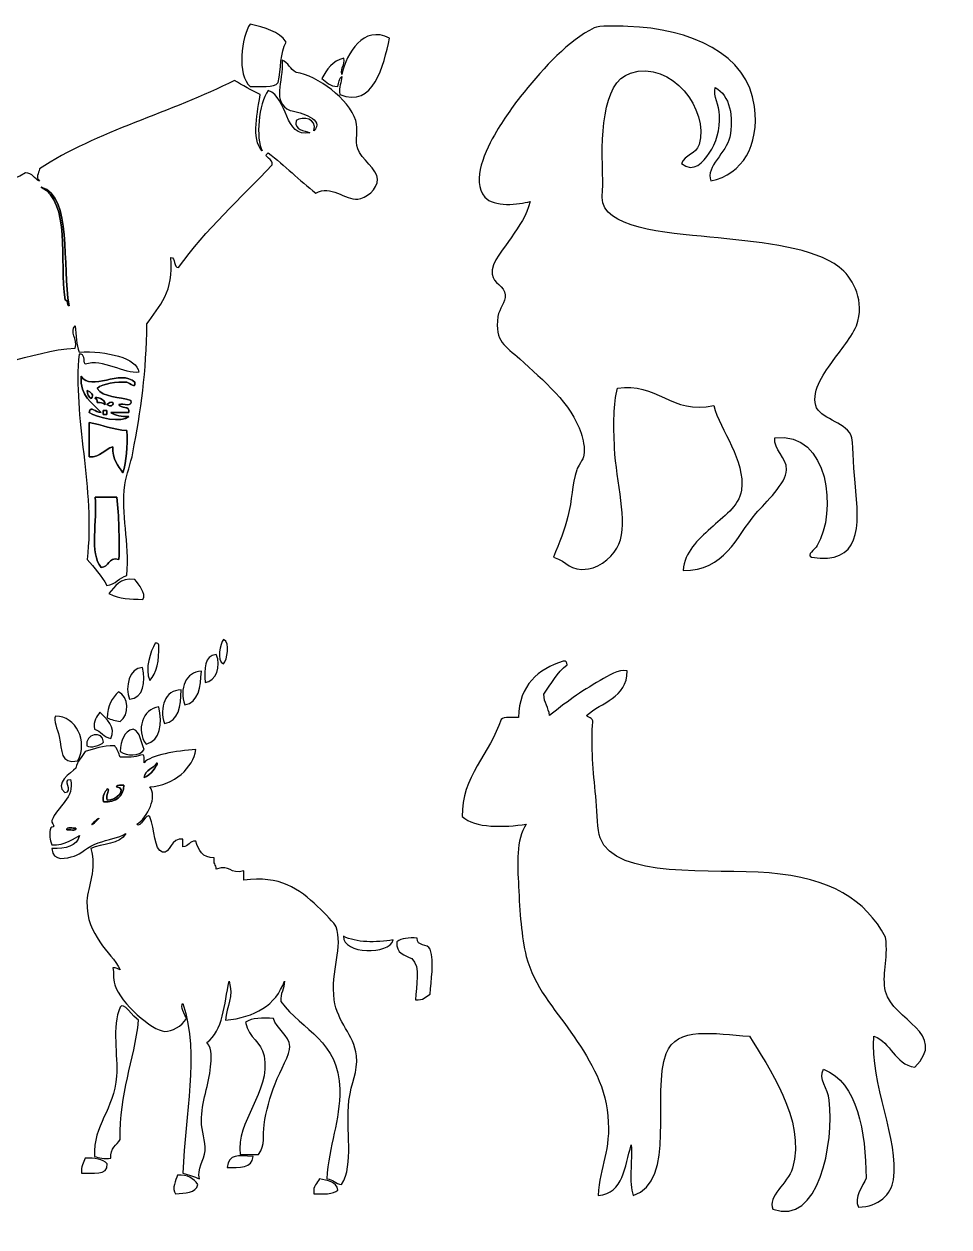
# Model space of a CAD drawing. Header units: centimetres. Extents: x -66 to 65, y -66 to 66.
# Drawn here: x 57.06 to 65.42, y -30.73 to -19.86 of the extents above; entities that cross this region are included whole.
import ezdxf

# ---------------------------------------------------------------- set-up
doc = ezdxf.new("R2010")
doc.units = ezdxf.units.CM
doc.header["$MEASUREMENT"] = 0
doc.layers.add('Layer 1', color=7, linetype='Continuous')

msp = doc.modelspace()

# ---------------------------------------------------------------- linework, layer by layer
at = {"layer": 'Layer 1'}
for points, knots in [([(59.43175, -20.02471), (59.37836, -20.11615), (59.386, -20.26937), (59.35986, -20.3883), (59.35986, -20.3883), (59.3207, -20.44566), (59.19849, -20.41912), (59.10798, -20.42471), (59.10798, -20.42471), (58.98609, -20.32663), (59.02596, -19.97119), (59.10798, -19.86107), (59.10798, -19.86107), (59.23591, -19.89546), (59.37021, -19.92332), (59.43175, -20.02471)], [0, 0, 0, 0, 0.2, 0.2, 0.2, 0.2, 0.4, 0.4, 0.4, 0.4, 0.6, 0.6, 0.6, 0.6, 1, 1, 1, 1]), ([(59.93544, -20.3338), (59.90866, -20.34915), (59.90946, -20.3923), (59.89954, -20.42474), (59.89954, -20.42474), (59.82509, -20.42725), (59.79648, -20.38341), (59.75547, -20.35201), (59.75547, -20.35201), (59.80026, -20.26994), (59.84969, -20.1926), (59.95338, -20.17021), (59.95338, -20.17021), (59.96613, -20.23765), (59.92279, -20.24824), (59.93544, -20.31557), (59.93544, -20.31557), (59.97857, -20.12264), (60.13113, -19.86763), (60.36716, -19.98844), (60.36716, -19.98844), (60.31229, -20.2363), (60.22526, -20.6241), (59.91745, -20.49752), (59.91745, -20.49752), (59.90517, -20.42431), (59.93473, -20.39367), (59.93544, -20.3338)], [0, 0, 0, 0, 0.125, 0.125, 0.125, 0.125, 0.25, 0.25, 0.25, 0.25, 0.375, 0.375, 0.375, 0.375, 0.5, 0.5, 0.5, 0.5, 0.625, 0.625, 0.625, 0.625, 0.75, 0.75, 0.75, 0.75, 1, 1, 1, 1]), ([(63.27081, -21.2787), (63.22451, -21.14908), (63.41286, -21.02097), (63.44215, -20.88341), (63.44215, -20.88341), (63.48012, -20.70511), (63.44522, -20.50011), (63.31041, -20.43542), (63.31041, -20.43542), (63.29229, -20.51591), (63.34528, -20.58898), (63.34994, -20.68577), (63.34994, -20.68577), (63.35587, -20.8101), (63.31851, -20.93707), (63.25771, -21.02833), (63.25771, -21.02833), (63.2059, -21.10601), (63.11409, -21.21187), (63.00733, -21.12056), (63.00733, -21.12056), (63.03456, -21.03706), (63.13952, -21.03965), (63.16547, -20.9493), (63.16547, -20.9493), (63.25548, -20.63561), (62.92115, -20.18394), (62.54619, -20.30366), (62.54619, -20.30366), (62.28118, -20.38819), (62.27841, -20.89982), (62.29587, -21.2787), (62.29587, -21.2787), (62.29899, -21.34747), (62.27984, -21.41218), (62.29587, -21.47632), (62.29587, -21.47632), (62.35805, -21.72519), (62.95646, -21.75268), (63.33677, -21.79258), (63.33677, -21.79258), (63.76603, -21.83756), (64.20434, -21.88122), (64.43043, -22.05611), (64.43043, -22.05611), (64.54507, -22.14477), (64.6557, -22.32776), (64.60169, -22.5436), (64.60169, -22.5436), (64.57248, -22.66055), (64.45493, -22.7922), (64.37769, -22.89939), (64.37769, -22.89939), (64.3089, -22.99485), (64.17933, -23.16527), (64.21957, -23.30785), (64.21957, -23.30785), (64.25259, -23.42488), (64.48151, -23.45334), (64.53583, -23.57138), (64.53583, -23.57138), (64.56332, -23.63118), (64.55657, -23.83207), (64.57531, -24.00617), (64.57531, -24.00617), (64.61955, -24.4168), (64.62529, -24.74547), (64.18002, -24.67816), (64.18002, -24.67816), (64.13353, -24.65715), (64.21116, -24.60863), (64.23275, -24.57278), (64.23275, -24.57278), (64.41251, -24.27462), (64.34501, -23.54059), (63.85067, -23.59771), (63.85067, -23.59771), (63.83485, -23.70857), (63.95857, -23.77509), (63.95608, -23.88756), (63.95608, -23.88756), (63.95333, -24.01088), (63.76741, -24.18022), (63.67935, -24.28285), (63.67935, -24.28285), (63.49578, -24.49706), (63.3986, -24.80265), (63.02054, -24.79675), (63.02054, -24.79675), (63.03443, -24.62697), (63.15175, -24.52576), (63.27086, -24.41464), (63.27086, -24.41464), (63.37849, -24.31423), (63.52727, -24.21848), (63.54759, -24.07208), (63.54759, -24.07208), (63.5854, -23.79988), (63.35804, -23.53355), (63.29727, -23.30786), (63.29727, -23.30786), (62.92106, -23.39099), (62.77424, -23.09315), (62.42764, -23.14972), (62.42764, -23.14972), (62.38853, -23.28939), (62.39216, -23.48209), (62.40121, -23.68995), (62.40121, -23.68995), (62.41499, -24.00097), (62.52736, -24.35416), (62.44079, -24.55956), (62.44079, -24.55956), (62.40049, -24.65518), (62.28127, -24.76567), (62.16412, -24.78358), (62.16412, -24.78358), (61.98619, -24.81078), (61.98381, -24.71323), (61.84784, -24.67817), (61.84784, -24.67817), (61.9042, -24.54231), (61.94828, -24.42711), (61.97963, -24.30923), (61.97963, -24.30923), (62.01813, -24.16456), (62.01411, -24.0211), (62.05869, -23.88756), (62.05869, -23.88756), (62.06639, -23.86459), (62.11894, -23.79096), (62.12457, -23.75582), (62.12457, -23.75582), (62.13576, -23.68512), (62.11483, -23.61109), (62.09822, -23.5582), (62.09822, -23.5582), (62.0131, -23.28756), (61.75447, -23.07893), (61.54484, -22.88621), (61.54484, -22.88621), (61.4181, -22.76974), (61.31423, -22.73262), (61.34714, -22.50413), (61.34714, -22.50413), (61.35794, -22.42946), (61.41757, -22.37311), (61.41302, -22.30646), (61.41302, -22.30646), (61.40768, -22.22793), (61.30549, -22.20145), (61.29446, -22.12194), (61.29446, -22.12194), (61.27956, -22.01555), (61.41194, -21.87339), (61.46575, -21.79259), (61.46575, -21.79259), (61.54216, -21.67776), (61.60812, -21.5968), (61.63707, -21.46318), (61.63707, -21.46318), (61.53775, -21.493), (61.30756, -21.51763), (61.22858, -21.42362), (61.22858, -21.42362), (61.10401, -21.27532), (61.23318, -20.99986), (61.33399, -20.83072), (61.33399, -20.83072), (61.41392, -20.69655), (61.48837, -20.59299), (61.58434, -20.47496), (61.58434, -20.47496), (61.76471, -20.25321), (61.98315, -20.01115), (62.21683, -19.89523), (62.21683, -19.89523), (62.26287, -19.8724), (62.41641, -19.87846), (62.51988, -19.88205), (62.51988, -19.88205), (63.08794, -19.90168), (63.60565, -20.12835), (63.66619, -20.60674), (63.66619, -20.60674), (63.71068, -20.95877), (63.55994, -21.2147), (63.27081, -21.2787)], [0, 0, 0, 0, 0.02083333, 0.02083333, 0.02083333, 0.02083333, 0.04166667, 0.04166667, 0.04166667, 0.04166667, 0.0625, 0.0625, 0.0625, 0.0625, 0.08333333, 0.08333333, 0.08333333, 0.08333333, 0.10416667, 0.10416667, 0.10416667, 0.10416667, 0.125, 0.125, 0.125, 0.125, 0.14583333, 0.14583333, 0.14583333, 0.14583333, 0.16666667, 0.16666667, 0.16666667, 0.16666667, 0.1875, 0.1875, 0.1875, 0.1875, 0.20833333, 0.20833333, 0.20833333, 0.20833333, 0.22916667, 0.22916667, 0.22916667, 0.22916667, 0.25, 0.25, 0.25, 0.25, 0.27083333, 0.27083333, 0.27083333, 0.27083333, 0.29166667, 0.29166667, 0.29166667, 0.29166667, 0.3125, 0.3125, 0.3125, 0.3125, 0.33333333, 0.33333333, 0.33333333, 0.33333333, 0.35416667, 0.35416667, 0.35416667, 0.35416667, 0.375, 0.375, 0.375, 0.375, 0.39583333, 0.39583333, 0.39583333, 0.39583333, 0.41666667, 0.41666667, 0.41666667, 0.41666667, 0.4375, 0.4375, 0.4375, 0.4375, 0.45833333, 0.45833333, 0.45833333, 0.45833333, 0.47916667, 0.47916667, 0.47916667, 0.47916667, 0.5, 0.5, 0.5, 0.5, 0.52083333, 0.52083333, 0.52083333, 0.52083333, 0.54166667, 0.54166667, 0.54166667, 0.54166667, 0.5625, 0.5625, 0.5625, 0.5625, 0.58333333, 0.58333333, 0.58333333, 0.58333333, 0.60416667, 0.60416667, 0.60416667, 0.60416667, 0.625, 0.625, 0.625, 0.625, 0.64583333, 0.64583333, 0.64583333, 0.64583333, 0.66666667, 0.66666667, 0.66666667, 0.66666667, 0.6875, 0.6875, 0.6875, 0.6875, 0.70833333, 0.70833333, 0.70833333, 0.70833333, 0.72916667, 0.72916667, 0.72916667, 0.72916667, 0.75, 0.75, 0.75, 0.75, 0.77083333, 0.77083333, 0.77083333, 0.77083333, 0.79166667, 0.79166667, 0.79166667, 0.79166667, 0.8125, 0.8125, 0.8125, 0.8125, 0.83333333, 0.83333333, 0.83333333, 0.83333333, 0.85416667, 0.85416667, 0.85416667, 0.85416667, 0.875, 0.875, 0.875, 0.875, 0.89583333, 0.89583333, 0.89583333, 0.89583333, 0.91666667, 0.91666667, 0.91666667, 0.91666667, 0.9375, 0.9375, 0.9375, 0.9375, 0.95833333, 0.95833333, 0.95833333, 0.95833333, 1, 1, 1, 1]), ([(59.7016, -21.38827), (59.54986, -21.27511), (59.42194, -21.13771), (59.26985, -21.02471), (59.26985, -21.02471), (59.21016, -21.06315), (59.32385, -21.07747), (59.30586, -21.13377), (59.30586, -21.13377), (59.01977, -21.43857), (58.7052, -21.7144), (58.46036, -22.06098), (58.46036, -22.06098), (58.40586, -22.06156), (58.44298, -21.96959), (58.3885, -21.97007), (58.3885, -21.97007), (58.42115, -22.27603), (58.28592, -22.4119), (58.17265, -22.57009), (58.17265, -22.57009), (58.16995, -23.00136), (58.11865, -23.35048), (58.04671, -23.7337), (58.04671, -23.7337), (58.02843, -23.83183), (57.98877, -23.92671), (57.97472, -24.0245), (57.97472, -24.0245), (57.93728, -24.2862), (58.01724, -24.54176), (57.99282, -24.8427), (57.99282, -24.8427), (57.92339, -24.86347), (57.89043, -24.92102), (57.81288, -24.93364), (57.81288, -24.93364), (57.76354, -24.84405), (57.69662, -24.7723), (57.63307, -24.69723), (57.63307, -24.69723), (57.70856, -24.06702), (57.49977, -23.39974), (57.56105, -22.84271), (57.56105, -22.84271), (57.61563, -22.8361), (57.59841, -22.902), (57.61503, -22.93367), (57.61503, -22.93367), (57.77272, -22.88141), (57.97582, -23.02543), (58.10065, -23.00643), (58.10065, -23.00643), (58.08546, -22.87713), (57.80908, -22.81212), (57.56103, -22.82453), (57.56103, -22.82453), (57.53777, -22.75719), (57.53169, -22.67239), (57.5251, -22.5882), (57.5251, -22.5882), (57.47128, -22.63794), (57.5491, -22.70832), (57.5251, -22.78823), (57.5251, -22.78823), (57.11984, -22.81024), (56.70291, -23.0422), (56.30183, -22.97003), (56.30183, -22.97003), (56.07937, -22.92995), (56.00817, -22.77675), (55.7982, -22.71545), (55.7982, -22.71545), (55.76171, -22.73299), (55.75936, -22.78533), (55.76227, -22.84274), (55.76227, -22.84274), (55.29819, -23.27123), (55.40937, -24.38844), (55.74428, -24.87905), (55.74428, -24.87905), (55.71721, -24.90027), (55.70025, -24.93154), (55.65437, -24.93363), (55.65437, -24.93363), (55.69572, -24.96721), (55.79111, -24.90696), (55.83426, -24.96996), (55.83426, -24.96996), (55.84, -25.01266), (55.86262, -25.03814), (55.8522, -25.09725), (55.8522, -25.09725), (55.74758, -25.08788), (55.60413, -25.11765), (55.52846, -25.07907), (55.52846, -25.07907), (55.48946, -25.04123), (55.53063, -25.02025), (55.54645, -24.98805), (55.54645, -24.98805), (55.2367, -24.86483), (55.29597, -24.36858), (55.13275, -24.09722), (55.13275, -24.09722), (55.0951, -24.29904), (55.10878, -24.60612), (55.15077, -24.78813), (55.15077, -24.78813), (55.08568, -24.81334), (55.04994, -24.86803), (54.97088, -24.87904), (54.97088, -24.87904), (54.92905, -24.82435), (54.89084, -24.76596), (54.84494, -24.7154), (54.84494, -24.7154), (54.82295, -24.46973), (54.87449, -24.2351), (54.84494, -24.00634), (54.84494, -24.00634), (54.82621, -23.86143), (54.76059, -23.75387), (54.773, -23.62455), (54.773, -23.62455), (54.78313, -23.5188), (54.84978, -23.43283), (54.88082, -23.33367), (54.88082, -23.33367), (54.85288, -23.28903), (54.84875, -23.4209), (54.79097, -23.40643), (54.79097, -23.40643), (54.7979, -23.34079), (54.81486, -23.28501), (54.84492, -23.24271), (54.84492, -23.24271), (54.82865, -23.19313), (54.80468, -23.29806), (54.77298, -23.24271), (54.77298, -23.24271), (55.04121, -22.82596), (54.47175, -22.00859), (54.98883, -21.75181), (54.98883, -21.75181), (54.97864, -21.93689), (54.81915, -22.04492), (54.80894, -22.26095), (54.80894, -22.26095), (54.79711, -22.50968), (54.88937, -22.76363), (54.97084, -22.97001), (54.97084, -22.97001), (55.07993, -22.99417), (55.23201, -23.10026), (55.36652, -23.11543), (55.36652, -23.11543), (55.41176, -23.12056), (55.51186, -23.14438), (55.54641, -23.0791), (55.54641, -23.0791), (55.52781, -23.0075), (55.43407, -23.04902), (55.38448, -23.04275), (55.38448, -23.04275), (55.22433, -23.02251), (55.02928, -23.00772), (54.98882, -22.87905), (54.98882, -22.87905), (55.20874, -22.86344), (55.4058, -23.04243), (55.60048, -22.93363), (55.60048, -22.93363), (55.38474, -22.90318), (55.16177, -22.88005), (54.97082, -22.82449), (54.97082, -22.82449), (54.97542, -22.73829), (55.10684, -22.78015), (55.18667, -22.77001), (55.18667, -22.77001), (55.1645, -22.7077), (55.33256, -22.73784), (55.43845, -22.7154), (55.43845, -22.7154), (55.56124, -22.68952), (55.66369, -22.59091), (55.78029, -22.60637), (55.78029, -22.60637), (55.85559, -22.591), (55.85144, -22.65558), (55.88819, -22.6791), (55.88819, -22.6791), (56.00638, -22.52461), (56.06049, -22.20531), (56.03207, -21.87911), (56.03207, -21.87911), (56.01725, -21.70869), (55.9161, -21.54177), (55.99611, -21.35193), (55.99611, -21.35193), (56.36928, -21.31698), (56.82381, -21.36431), (57.07542, -21.20646), (57.07542, -21.20646), (57.14101, -21.20672), (57.15625, -21.25813), (57.20131, -21.27917), (57.20131, -21.27917), (57.16612, -21.24514), (57.19581, -21.21257), (57.20131, -21.17006), (57.20131, -21.17006), (57.71455, -20.8283), (58.40093, -20.66137), (58.9641, -20.37009), (58.9641, -20.37009), (59.04038, -20.41428), (59.11542, -20.45976), (59.19786, -20.49746), (59.19786, -20.49746), (59.1786, -20.64232), (59.11102, -20.901), (59.21598, -21.00652), (59.21598, -21.00652), (59.15534, -20.89833), (59.1828, -20.58107), (59.26988, -20.46103), (59.26988, -20.46103), (59.45308, -20.524), (59.41109, -20.89222), (59.64773, -20.84285), (59.64773, -20.84285), (59.59585, -20.81652), (59.50623, -20.8283), (59.52174, -20.73379), (59.52174, -20.73379), (59.58617, -20.69117), (59.71417, -20.71344), (59.68367, -20.8247), (59.68367, -20.8247), (59.78199, -20.72604), (59.5699, -20.65695), (59.4678, -20.64285), (59.4678, -20.64285), (59.29743, -20.56247), (59.40853, -20.39049), (59.39589, -20.18835), (59.39589, -20.18835), (59.45463, -20.20769), (59.46857, -20.27246), (59.52175, -20.29738), (59.52175, -20.29738), (59.71976, -20.33016), (59.99914, -20.53437), (60.06145, -20.73378), (60.06145, -20.73378), (60.086, -20.81249), (60.05489, -20.91068), (60.07934, -20.98823), (60.07934, -20.98823), (60.10847, -21.08054), (60.25905, -21.17378), (60.25918, -21.26099), (60.25918, -21.26099), (60.25955, -21.35852), (60.15218, -21.43583), (60.07934, -21.44279), (60.07934, -21.44279), (59.96857, -21.45354), (59.83112, -21.30624), (59.7016, -21.38827)], [0, 0, 0, 0, 0.01449275, 0.01449275, 0.01449275, 0.01449275, 0.02898551, 0.02898551, 0.02898551, 0.02898551, 0.04347826, 0.04347826, 0.04347826, 0.04347826, 0.05797101, 0.05797101, 0.05797101, 0.05797101, 0.07246377, 0.07246377, 0.07246377, 0.07246377, 0.08695652, 0.08695652, 0.08695652, 0.08695652, 0.10144928, 0.10144928, 0.10144928, 0.10144928, 0.11594203, 0.11594203, 0.11594203, 0.11594203, 0.13043478, 0.13043478, 0.13043478, 0.13043478, 0.14492754, 0.14492754, 0.14492754, 0.14492754, 0.15942029, 0.15942029, 0.15942029, 0.15942029, 0.17391304, 0.17391304, 0.17391304, 0.17391304, 0.1884058, 0.1884058, 0.1884058, 0.1884058, 0.20289855, 0.20289855, 0.20289855, 0.20289855, 0.2173913, 0.2173913, 0.2173913, 0.2173913, 0.23188406, 0.23188406, 0.23188406, 0.23188406, 0.24637681, 0.24637681, 0.24637681, 0.24637681, 0.26086957, 0.26086957, 0.26086957, 0.26086957, 0.27536232, 0.27536232, 0.27536232, 0.27536232, 0.28985507, 0.28985507, 0.28985507, 0.28985507, 0.30434783, 0.30434783, 0.30434783, 0.30434783, 0.31884058, 0.31884058, 0.31884058, 0.31884058, 0.33333333, 0.33333333, 0.33333333, 0.33333333, 0.34782609, 0.34782609, 0.34782609, 0.34782609, 0.36231884, 0.36231884, 0.36231884, 0.36231884, 0.37681159, 0.37681159, 0.37681159, 0.37681159, 0.39130435, 0.39130435, 0.39130435, 0.39130435, 0.4057971, 0.4057971, 0.4057971, 0.4057971, 0.42028986, 0.42028986, 0.42028986, 0.42028986, 0.43478261, 0.43478261, 0.43478261, 0.43478261, 0.44927536, 0.44927536, 0.44927536, 0.44927536, 0.46376812, 0.46376812, 0.46376812, 0.46376812, 0.47826087, 0.47826087, 0.47826087, 0.47826087, 0.49275362, 0.49275362, 0.49275362, 0.49275362, 0.50724638, 0.50724638, 0.50724638, 0.50724638, 0.52173913, 0.52173913, 0.52173913, 0.52173913, 0.53623188, 0.53623188, 0.53623188, 0.53623188, 0.55072464, 0.55072464, 0.55072464, 0.55072464, 0.56521739, 0.56521739, 0.56521739, 0.56521739, 0.57971014, 0.57971014, 0.57971014, 0.57971014, 0.5942029, 0.5942029, 0.5942029, 0.5942029, 0.60869565, 0.60869565, 0.60869565, 0.60869565, 0.62318841, 0.62318841, 0.62318841, 0.62318841, 0.63768116, 0.63768116, 0.63768116, 0.63768116, 0.65217391, 0.65217391, 0.65217391, 0.65217391, 0.66666667, 0.66666667, 0.66666667, 0.66666667, 0.68115942, 0.68115942, 0.68115942, 0.68115942, 0.69565217, 0.69565217, 0.69565217, 0.69565217, 0.71014493, 0.71014493, 0.71014493, 0.71014493, 0.72463768, 0.72463768, 0.72463768, 0.72463768, 0.73913043, 0.73913043, 0.73913043, 0.73913043, 0.75362319, 0.75362319, 0.75362319, 0.75362319, 0.76811594, 0.76811594, 0.76811594, 0.76811594, 0.7826087, 0.7826087, 0.7826087, 0.7826087, 0.79710145, 0.79710145, 0.79710145, 0.79710145, 0.8115942, 0.8115942, 0.8115942, 0.8115942, 0.82608696, 0.82608696, 0.82608696, 0.82608696, 0.84057971, 0.84057971, 0.84057971, 0.84057971, 0.85507246, 0.85507246, 0.85507246, 0.85507246, 0.86956522, 0.86956522, 0.86956522, 0.86956522, 0.88405797, 0.88405797, 0.88405797, 0.88405797, 0.89855072, 0.89855072, 0.89855072, 0.89855072, 0.91304348, 0.91304348, 0.91304348, 0.91304348, 0.92753623, 0.92753623, 0.92753623, 0.92753623, 0.94202899, 0.94202899, 0.94202899, 0.94202899, 0.95652174, 0.95652174, 0.95652174, 0.95652174, 0.97101449, 0.97101449, 0.97101449, 0.97101449, 1, 1, 1, 1]), ([(57.43513, -22.3519), (57.46484, -22.35211), (57.44521, -22.4023), (57.47114, -22.4064), (57.47114, -22.4064), (57.4023, -22.04564), (57.50345, -21.41628), (57.21926, -21.33378), (57.21926, -21.33378), (57.48598, -21.47619), (57.38081, -21.99472), (57.43513, -22.3519)], [0, 0, 0, 0, 0.25, 0.25, 0.25, 0.25, 0.5, 0.5, 0.5, 0.5, 1, 1, 1, 1]), ([(57.7589, -23.36999), (57.70556, -23.37459), (57.67016, -23.29805), (57.65106, -23.36999), (57.65106, -23.36999), (57.72192, -23.41568), (57.9493, -23.46924), (58.01079, -23.40642), (58.01079, -23.40642), (57.94351, -23.40769), (57.88652, -23.39872), (57.84884, -23.36999), (57.84884, -23.36999), (57.90289, -23.36999), (57.95684, -23.36999), (58.01079, -23.36999), (58.01079, -23.36999), (58.02344, -23.30268), (57.9339, -23.33858), (57.92083, -23.29731), (57.92083, -23.29731), (57.95798, -23.28628), (58.04579, -23.32657), (58.02878, -23.26096), (58.02878, -23.26096), (57.92692, -23.22455), (57.77563, -23.23813), (57.723, -23.15187), (57.723, -23.15187), (57.77621, -23.1085), (57.89942, -23.08789), (57.99285, -23.09729), (57.99285, -23.09729), (58.02148, -23.1002), (58.07455, -23.16439), (58.06468, -23.09729), (58.06468, -23.09729), (57.93622, -22.97156), (57.66847, -23.18717), (57.57906, -23.04276), (57.57906, -23.04276), (57.56623, -23.22535), (57.68077, -23.27935), (57.7589, -23.36999)], [0, 0, 0, 0, 0.08333333, 0.08333333, 0.08333333, 0.08333333, 0.16666667, 0.16666667, 0.16666667, 0.16666667, 0.25, 0.25, 0.25, 0.25, 0.33333333, 0.33333333, 0.33333333, 0.33333333, 0.41666667, 0.41666667, 0.41666667, 0.41666667, 0.5, 0.5, 0.5, 0.5, 0.58333333, 0.58333333, 0.58333333, 0.58333333, 0.66666667, 0.66666667, 0.66666667, 0.66666667, 0.75, 0.75, 0.75, 0.75, 0.83333333, 0.83333333, 0.83333333, 0.83333333, 1, 1, 1, 1]), ([(57.63309, -23.17008), (57.66434, -23.18643), (57.70228, -23.21072), (57.66899, -23.24273), (57.66899, -23.24273), (57.64481, -23.23077), (57.63545, -23.20389), (57.63309, -23.17008)], [0, 0, 0, 0, 0.33333333, 0.33333333, 0.33333333, 0.33333333, 1, 1, 1, 1]), ([(57.705, -23.24273), (57.70825, -23.21744), (57.80184, -23.25215), (57.79491, -23.29731), (57.79491, -23.29731), (57.7789, -23.28315), (57.75424, -23.27776), (57.72297, -23.27911), (57.72297, -23.27911), (57.72593, -23.258), (57.719, -23.24678), (57.705, -23.24273)], [0, 0, 0, 0, 0.25, 0.25, 0.25, 0.25, 0.5, 0.5, 0.5, 0.5, 1, 1, 1, 1]), ([(57.8129, -23.29731), (57.89196, -23.23059), (57.88122, -23.34764), (57.8129, -23.29731), (57.8129, -23.29731), (57.8129, -23.29731), (57.8129, -23.29731), (57.8129, -23.29731)], [0, 0, 0, 0, 0.33333333, 0.33333333, 0.33333333, 0.33333333, 1, 1, 1, 1]), ([(57.77697, -23.35187), (57.78888, -23.35187), (57.80086, -23.35187), (57.81287, -23.35187), (57.81287, -23.35187), (57.81287, -23.36401), (57.81287, -23.37605), (57.81287, -23.3882), (57.81287, -23.3882), (57.80086, -23.3882), (57.78887, -23.3882), (57.77697, -23.3882), (57.77697, -23.3882), (57.77697, -23.37605), (57.77697, -23.36402), (57.77697, -23.35187)], [0, 0, 0, 0, 0.2, 0.2, 0.2, 0.2, 0.4, 0.4, 0.4, 0.4, 0.6, 0.6, 0.6, 0.6, 1, 1, 1, 1]), ([(57.65103, -23.77004), (57.76089, -23.77795), (57.78573, -23.70014), (57.8669, -23.6791), (57.8669, -23.6791), (57.85883, -23.79631), (57.91275, -23.85079), (57.95678, -23.91545), (57.95678, -23.91545), (57.99033, -23.81001), (57.99858, -23.67897), (57.99279, -23.53371), (57.99279, -23.53371), (57.86251, -23.5259), (57.76961, -23.48042), (57.651, -23.46095), (57.651, -23.46095), (57.65103, -23.56399), (57.65103, -23.66699), (57.65103, -23.77004)], [0, 0, 0, 0, 0.16666667, 0.16666667, 0.16666667, 0.16666667, 0.33333333, 0.33333333, 0.33333333, 0.33333333, 0.5, 0.5, 0.5, 0.5, 0.66666667, 0.66666667, 0.66666667, 0.66666667, 1, 1, 1, 1]), ([(57.7589, -24.76996), (57.83621, -24.76935), (57.8192, -24.67336), (57.9208, -24.69725), (57.9208, -24.69725), (57.92493, -24.49924), (57.92038, -24.30979), (57.90286, -24.13366), (57.90286, -24.13366), (57.83687, -24.13366), (57.77089, -24.13366), (57.70498, -24.13366), (57.70498, -24.13366), (57.72617, -24.34244), (57.65415, -24.64563), (57.7589, -24.76996)], [0, 0, 0, 0, 0.2, 0.2, 0.2, 0.2, 0.4, 0.4, 0.4, 0.4, 0.6, 0.6, 0.6, 0.6, 1, 1, 1, 1]), ([(58.06465, -24.87905), (58.09849, -24.92514), (58.17077, -25.00391), (58.13667, -25.0609), (58.13667, -25.0609), (58.01919, -25.05042), (57.93212, -25.06111), (57.83086, -25.00634), (57.83086, -25.00634), (57.88437, -24.93913), (57.92725, -24.86121), (58.06465, -24.87905)], [0, 0, 0, 0, 0.25, 0.25, 0.25, 0.25, 0.5, 0.5, 0.5, 0.5, 1, 1, 1, 1]), ([(58.86629, -25.42126), (58.93119, -25.44756), (58.89841, -25.6066), (58.86629, -25.64041), (58.86629, -25.64041), (58.80133, -25.61414), (58.83403, -25.45504), (58.86629, -25.42126)], [0, 0, 0, 0, 0.33333333, 0.33333333, 0.33333333, 0.33333333, 1, 1, 1, 1]), ([(58.24917, -25.45494), (58.26854, -25.45221), (58.27888, -25.45872), (58.28251, -25.47185), (58.28251, -25.47185), (58.2851, -25.6093), (58.2655, -25.72432), (58.19917, -25.79213), (58.19917, -25.79213), (58.15276, -25.68306), (58.20507, -25.52862), (58.24917, -25.45494)], [0, 0, 0, 0, 0.25, 0.25, 0.25, 0.25, 0.5, 0.5, 0.5, 0.5, 1, 1, 1, 1]), ([(58.79964, -25.55609), (58.84801, -25.66055), (58.80001, -25.80017), (58.69944, -25.80898), (58.69944, -25.80898), (58.69608, -25.68753), (58.69166, -25.56506), (58.79964, -25.55609)], [0, 0, 0, 0, 0.33333333, 0.33333333, 0.33333333, 0.33333333, 1, 1, 1, 1]), ([(61.93701, -25.61573), (61.96686, -25.60927), (61.97019, -25.62941), (61.97212, -25.65079), (61.97212, -25.65079), (61.88356, -25.72024), (61.82612, -25.82092), (61.76146, -25.91416), (61.76146, -25.91416), (61.76381, -25.99377), (61.80443, -26.03507), (61.81409, -26.10731), (61.81409, -26.10731), (61.94569, -26.00055), (62.09952, -25.8872), (62.2706, -25.79127), (62.2706, -25.79127), (62.3472, -25.7483), (62.43276, -25.68697), (62.51637, -25.70351), (62.51637, -25.70351), (62.51187, -25.95653), (62.28097, -25.9831), (62.1477, -26.10734), (62.1477, -26.10734), (62.16889, -26.13295), (62.22438, -26.12419), (62.20035, -26.19508), (62.20035, -26.19508), (62.19048, -26.44204), (62.21189, -26.64987), (62.23543, -26.8798), (62.23543, -26.8798), (62.24736, -26.99622), (62.24234, -27.13761), (62.27057, -27.21341), (62.27057, -27.21341), (62.41051, -27.5897), (63.28924, -27.48977), (63.79801, -27.5294), (63.79801, -27.5294), (64.35266, -27.57258), (64.66957, -27.77282), (64.8514, -28.10876), (64.8514, -28.10876), (64.87759, -28.32127), (64.81441, -28.44997), (64.8514, -28.60033), (64.8514, -28.60033), (64.91688, -28.86645), (65.42404, -28.97405), (65.11474, -29.28502), (65.11474, -29.28502), (64.929, -29.25417), (64.90326, -29.06343), (64.74602, -29.00416), (64.74602, -29.00416), (64.71128, -29.43313), (64.976, -29.94139), (64.92157, -30.30334), (64.92157, -30.30334), (64.90228, -30.4319), (64.79224, -30.54546), (64.60558, -30.54911), (64.60558, -30.54911), (64.56359, -30.46005), (64.64574, -30.35962), (64.67583, -30.28577), (64.67583, -30.28577), (64.67019, -29.87307), (64.59807, -29.42019), (64.28956, -29.3026), (64.28956, -29.3026), (64.24043, -29.39063), (64.32957, -29.47622), (64.34219, -29.58353), (64.34219, -29.58353), (64.38738, -29.96567), (64.24718, -30.72761), (63.83308, -30.56667), (63.83308, -30.56667), (63.77643, -30.45554), (63.96923, -30.33034), (64.00866, -30.19795), (64.00866, -30.19795), (64.13931, -29.75967), (63.77911, -29.27376), (63.62232, -29.00415), (63.62232, -29.00415), (63.29971, -28.98428), (62.96205, -28.91038), (62.86749, -29.16213), (62.86749, -29.16213), (62.73279, -29.52059), (62.96861, -30.32214), (62.56896, -30.44377), (62.56896, -30.44377), (62.52988, -30.32487), (62.56179, -30.135), (62.55144, -29.98731), (62.55144, -29.98731), (62.49262, -30.18014), (62.48447, -30.42353), (62.25296, -30.44377), (62.25296, -30.44377), (62.26884, -30.17408), (62.37017, -30.03914), (62.3408, -29.72397), (62.3408, -29.72397), (62.31278, -29.42401), (62.15961, -29.18925), (62.00724, -28.96901), (62.00724, -28.96901), (61.86119, -28.75808), (61.67021, -28.55287), (61.60343, -28.28432), (61.60343, -28.28432), (61.55988, -28.1094), (61.54358, -27.88109), (61.53318, -27.65226), (61.53318, -27.65226), (61.524, -27.45007), (61.50783, -27.22845), (61.60343, -27.09044), (61.60343, -27.09044), (61.40319, -27.11632), (61.13956, -27.12888), (61.02405, -27.02025), (61.02405, -27.02025), (61.01318, -26.66693), (61.27924, -26.44666), (61.37518, -26.14242), (61.37518, -26.14242), (61.40434, -26.11302), (61.47829, -26.12848), (61.53322, -26.12485), (61.53322, -26.12485), (61.53964, -25.82699), (61.70955, -25.69261), (61.93701, -25.61573)], [0, 0, 0, 0, 0.02777778, 0.02777778, 0.02777778, 0.02777778, 0.05555556, 0.05555556, 0.05555556, 0.05555556, 0.08333333, 0.08333333, 0.08333333, 0.08333333, 0.11111111, 0.11111111, 0.11111111, 0.11111111, 0.13888889, 0.13888889, 0.13888889, 0.13888889, 0.16666667, 0.16666667, 0.16666667, 0.16666667, 0.19444444, 0.19444444, 0.19444444, 0.19444444, 0.22222222, 0.22222222, 0.22222222, 0.22222222, 0.25, 0.25, 0.25, 0.25, 0.27777778, 0.27777778, 0.27777778, 0.27777778, 0.30555556, 0.30555556, 0.30555556, 0.30555556, 0.33333333, 0.33333333, 0.33333333, 0.33333333, 0.36111111, 0.36111111, 0.36111111, 0.36111111, 0.38888889, 0.38888889, 0.38888889, 0.38888889, 0.41666667, 0.41666667, 0.41666667, 0.41666667, 0.44444444, 0.44444444, 0.44444444, 0.44444444, 0.47222222, 0.47222222, 0.47222222, 0.47222222, 0.5, 0.5, 0.5, 0.5, 0.52777778, 0.52777778, 0.52777778, 0.52777778, 0.55555556, 0.55555556, 0.55555556, 0.55555556, 0.58333333, 0.58333333, 0.58333333, 0.58333333, 0.61111111, 0.61111111, 0.61111111, 0.61111111, 0.63888889, 0.63888889, 0.63888889, 0.63888889, 0.66666667, 0.66666667, 0.66666667, 0.66666667, 0.69444444, 0.69444444, 0.69444444, 0.69444444, 0.72222222, 0.72222222, 0.72222222, 0.72222222, 0.75, 0.75, 0.75, 0.75, 0.77777778, 0.77777778, 0.77777778, 0.77777778, 0.80555556, 0.80555556, 0.80555556, 0.80555556, 0.83333333, 0.83333333, 0.83333333, 0.83333333, 0.86111111, 0.86111111, 0.86111111, 0.86111111, 0.88888889, 0.88888889, 0.88888889, 0.88888889, 0.91666667, 0.91666667, 0.91666667, 0.91666667, 0.94444444, 0.94444444, 0.94444444, 0.94444444, 1, 1, 1, 1]), ([(58.13239, -25.67409), (58.16398, -25.80207), (58.1452, -25.94833), (58.01568, -25.96063), (58.01568, -25.96063), (57.97509, -25.8484), (58.01105, -25.67796), (58.13239, -25.67409)], [0, 0, 0, 0, 0.33333333, 0.33333333, 0.33333333, 0.33333333, 1, 1, 1, 1]), ([(58.66616, -25.7078), (58.65679, -25.85007), (58.6442, -25.98911), (58.51601, -26.01125), (58.51601, -26.01125), (58.4647, -25.86671), (58.52423, -25.7109), (58.66616, -25.7078)], [0, 0, 0, 0, 0.33333333, 0.33333333, 0.33333333, 0.33333333, 1, 1, 1, 1]), ([(57.91559, -25.89333), (58.01192, -25.93886), (58.01931, -26.09952), (57.93226, -26.16299), (57.93226, -26.16299), (57.89424, -26.15082), (57.84701, -26.14796), (57.81555, -26.12931), (57.81555, -26.12931), (57.81364, -26.01495), (57.86227, -25.95169), (57.91559, -25.89333)], [0, 0, 0, 0, 0.25, 0.25, 0.25, 0.25, 0.5, 0.5, 0.5, 0.5, 1, 1, 1, 1]), ([(58.48264, -25.87634), (58.48351, -26.02895), (58.4597, -26.15667), (58.33259, -26.17987), (58.33259, -26.17987), (58.2841, -26.03805), (58.33659, -25.87531), (58.48264, -25.87634)], [0, 0, 0, 0, 0.33333333, 0.33333333, 0.33333333, 0.33333333, 1, 1, 1, 1]), ([(57.74887, -26.07867), (57.80155, -26.1305), (57.89865, -26.21403), (57.84888, -26.31468), (57.84888, -26.31468), (57.78353, -26.30217), (57.75829, -26.24901), (57.6987, -26.23036), (57.6987, -26.23036), (57.68662, -26.15066), (57.72263, -26.11954), (57.74887, -26.07867)], [0, 0, 0, 0, 0.25, 0.25, 0.25, 0.25, 0.5, 0.5, 0.5, 0.5, 1, 1, 1, 1]), ([(58.28251, -26.02813), (58.31196, -26.18503), (58.29844, -26.33023), (58.16575, -26.36524), (58.16575, -26.36524), (58.07317, -26.24043), (58.13299, -26.0493), (58.28251, -26.02813)], [0, 0, 0, 0, 0.33333333, 0.33333333, 0.33333333, 0.33333333, 1, 1, 1, 1]), ([(57.54864, -26.517), (57.38555, -26.54941), (57.40989, -26.42641), (57.38187, -26.29787), (57.38187, -26.29787), (57.36607, -26.22503), (57.32337, -26.15201), (57.34843, -26.11237), (57.34843, -26.11237), (57.53316, -26.11666), (57.64441, -26.33738), (57.54864, -26.517)], [0, 0, 0, 0, 0.25, 0.25, 0.25, 0.25, 0.5, 0.5, 0.5, 0.5, 1, 1, 1, 1]), ([(57.78213, -26.34841), (57.75279, -26.37923), (57.66153, -26.40344), (57.63208, -26.38209), (57.63208, -26.38209), (57.60806, -26.27515), (57.77769, -26.23654), (57.78213, -26.34841)], [0, 0, 0, 0, 0.33333333, 0.33333333, 0.33333333, 0.33333333, 1, 1, 1, 1]), ([(57.93225, -26.43271), (57.93884, -26.33259), (57.96411, -26.25139), (58.04896, -26.23038), (58.04896, -26.23038), (58.11955, -26.25454), (58.11717, -26.35256), (58.14903, -26.41588), (58.14903, -26.41588), (58.10479, -26.47358), (57.99483, -26.47858), (57.93225, -26.43271)], [0, 0, 0, 0, 0.25, 0.25, 0.25, 0.25, 0.5, 0.5, 0.5, 0.5, 1, 1, 1, 1]), ([(58.1158, -26.46641), (58.16589, -26.44942), (58.1452, -26.50401), (58.14906, -26.5338), (58.14906, -26.5338), (58.20864, -26.46461), (58.44127, -26.42461), (58.6161, -26.41588), (58.6161, -26.41588), (58.59266, -26.5787), (58.42332, -26.73711), (58.19914, -26.75301), (58.19914, -26.75301), (58.27174, -26.83678), (58.18022, -27.02886), (58.08238, -27.09017), (58.08238, -27.09017), (58.11114, -27.13433), (58.17041, -26.97841), (58.19914, -27.02265), (58.19914, -27.02265), (58.25187, -27.13248), (58.23409, -27.32253), (58.3159, -27.34298), (58.3159, -27.34298), (58.38168, -27.35936), (58.39419, -27.20545), (58.49931, -27.22495), (58.49931, -27.22495), (58.49931, -27.24747), (58.49931, -27.26996), (58.49931, -27.29239), (58.49931, -27.29239), (58.55498, -27.29239), (58.55625, -27.23754), (58.6161, -27.24183), (58.6161, -27.24183), (58.64039, -27.32404), (58.67545, -27.39539), (58.78295, -27.39357), (58.78295, -27.39357), (58.77083, -27.44498), (58.79994, -27.45493), (58.79965, -27.49475), (58.79965, -27.49475), (58.9358, -27.44787), (58.9166, -27.54894), (59.04971, -27.5115), (59.04971, -27.5115), (59.04971, -27.53965), (59.04971, -27.56778), (59.04971, -27.59585), (59.04971, -27.59585), (59.37322, -27.5473), (59.55046, -27.67668), (59.71691, -27.83191), (59.71691, -27.83191), (59.78832, -27.89848), (59.87034, -27.98315), (59.88365, -28.01728), (59.88365, -28.01728), (59.95062, -28.19), (59.832, -28.41791), (59.86698, -28.67472), (59.86698, -28.67472), (59.8955, -28.88451), (60.04557, -28.98754), (60.06716, -29.18044), (60.06716, -29.18044), (60.08407, -29.33223), (60.0202, -29.41777), (60.00046, -29.58496), (60.00046, -29.58496), (59.9686, -29.85293), (60.04904, -30.16098), (59.93368, -30.34357), (59.93368, -30.34357), (59.87489, -30.34127), (59.85915, -30.29539), (59.80022, -30.29309), (59.80022, -30.29309), (59.81877, -29.99117), (59.92076, -29.76662), (59.91701, -29.48386), (59.91701, -29.48386), (59.91132, -29.04957), (59.58276, -28.95329), (59.38329, -28.69162), (59.38329, -28.69162), (59.37797, -28.61317), (59.41657, -28.57912), (59.41663, -28.50615), (59.41663, -28.50615), (59.3399, -28.72634), (59.15062, -28.83283), (58.88297, -28.86027), (58.88297, -28.86027), (58.89533, -28.7338), (58.9597, -28.64223), (58.91631, -28.50615), (58.91631, -28.50615), (58.87371, -28.71596), (58.86099, -28.95599), (58.71623, -29.06249), (58.71623, -29.06249), (58.77002, -29.12181), (58.75565, -29.21037), (58.74954, -29.28159), (58.74954, -29.28159), (58.73631, -29.43624), (58.66583, -29.60271), (58.6662, -29.77051), (58.6662, -29.77051), (58.66639, -29.8583), (58.70449, -29.95204), (58.69948, -30.04015), (58.69948, -30.04015), (58.69482, -30.12347), (58.62214, -30.20678), (58.64942, -30.29309), (58.64942, -30.29309), (58.60267, -30.27306), (58.55364, -30.25507), (58.49935, -30.24248), (58.49935, -30.24248), (58.51396, -29.69156), (58.65485, -29.19277), (58.49935, -28.70845), (58.49935, -28.70845), (58.46765, -28.73078), (58.51544, -28.81476), (58.53271, -28.84333), (58.53271, -28.84333), (58.48736, -28.91329), (58.40415, -28.9653), (58.33263, -28.96133), (58.33263, -28.96133), (58.22534, -28.95535), (57.93536, -28.70741), (57.88228, -28.53988), (57.88228, -28.53988), (57.86265, -28.47797), (57.8795, -28.42976), (57.86558, -28.38811), (57.86558, -28.38811), (57.90035, -28.38099), (57.90977, -28.3997), (57.93228, -28.40507), (57.93228, -28.40507), (57.88828, -28.31175), (57.81041, -28.24987), (57.74887, -28.1521), (57.74887, -28.1521), (57.68471, -28.05018), (57.62669, -27.95874), (57.63208, -27.78126), (57.63208, -27.78126), (57.63613, -27.64841), (57.72595, -27.4971), (57.66544, -27.30927), (57.66544, -27.30927), (57.769, -27.26217), (57.93002, -27.27323), (57.98238, -27.17444), (57.98238, -27.17444), (57.91563, -27.21291), (57.8244, -27.22611), (57.73219, -27.25866), (57.73219, -27.25866), (57.63734, -27.29216), (57.57254, -27.36), (57.51534, -27.37669), (57.51534, -27.37669), (57.45144, -27.3954), (57.32053, -27.43688), (57.31524, -27.30927), (57.31524, -27.30927), (57.44118, -27.31305), (57.53932, -27.28853), (57.56535, -27.19129), (57.56535, -27.19129), (57.53318, -27.2042), (57.42861, -27.28871), (57.31524, -27.27561), (57.31524, -27.27561), (57.29082, -27.22936), (57.29439, -27.18301), (57.29854, -27.14067), (57.29854, -27.14067), (57.30216, -27.10376), (57.32709, -27.12247), (57.33193, -27.10696), (57.33193, -27.10696), (57.33487, -27.09701), (57.30793, -27.0777), (57.31523, -27.05642), (57.31523, -27.05642), (57.35883, -26.93021), (57.52809, -26.8502), (57.482, -26.6855), (57.482, -26.6855), (57.40191, -26.67624), (57.51833, -26.79856), (57.43194, -26.80353), (57.43194, -26.80353), (57.33095, -26.72421), (57.48517, -26.62531), (57.53198, -26.5844), (57.53198, -26.5844), (57.54119, -26.51497), (57.59008, -26.48576), (57.61535, -26.43271), (57.61535, -26.43271), (57.70015, -26.4116), (57.7722, -26.37773), (57.88226, -26.3821), (57.88226, -26.3821), (57.90628, -26.40827), (57.91724, -26.44782), (57.93227, -26.48328), (57.93227, -26.48328), (58.0006, -26.48493), (58.06897, -26.4866), (58.1158, -26.46641)], [0, 0, 0, 0, 0.01754386, 0.01754386, 0.01754386, 0.01754386, 0.03508772, 0.03508772, 0.03508772, 0.03508772, 0.05263158, 0.05263158, 0.05263158, 0.05263158, 0.07017544, 0.07017544, 0.07017544, 0.07017544, 0.0877193, 0.0877193, 0.0877193, 0.0877193, 0.10526316, 0.10526316, 0.10526316, 0.10526316, 0.12280702, 0.12280702, 0.12280702, 0.12280702, 0.14035088, 0.14035088, 0.14035088, 0.14035088, 0.15789474, 0.15789474, 0.15789474, 0.15789474, 0.1754386, 0.1754386, 0.1754386, 0.1754386, 0.19298246, 0.19298246, 0.19298246, 0.19298246, 0.21052632, 0.21052632, 0.21052632, 0.21052632, 0.22807018, 0.22807018, 0.22807018, 0.22807018, 0.24561404, 0.24561404, 0.24561404, 0.24561404, 0.26315789, 0.26315789, 0.26315789, 0.26315789, 0.28070175, 0.28070175, 0.28070175, 0.28070175, 0.29824561, 0.29824561, 0.29824561, 0.29824561, 0.31578947, 0.31578947, 0.31578947, 0.31578947, 0.33333333, 0.33333333, 0.33333333, 0.33333333, 0.35087719, 0.35087719, 0.35087719, 0.35087719, 0.36842105, 0.36842105, 0.36842105, 0.36842105, 0.38596491, 0.38596491, 0.38596491, 0.38596491, 0.40350877, 0.40350877, 0.40350877, 0.40350877, 0.42105263, 0.42105263, 0.42105263, 0.42105263, 0.43859649, 0.43859649, 0.43859649, 0.43859649, 0.45614035, 0.45614035, 0.45614035, 0.45614035, 0.47368421, 0.47368421, 0.47368421, 0.47368421, 0.49122807, 0.49122807, 0.49122807, 0.49122807, 0.50877193, 0.50877193, 0.50877193, 0.50877193, 0.52631579, 0.52631579, 0.52631579, 0.52631579, 0.54385965, 0.54385965, 0.54385965, 0.54385965, 0.56140351, 0.56140351, 0.56140351, 0.56140351, 0.57894737, 0.57894737, 0.57894737, 0.57894737, 0.59649123, 0.59649123, 0.59649123, 0.59649123, 0.61403509, 0.61403509, 0.61403509, 0.61403509, 0.63157895, 0.63157895, 0.63157895, 0.63157895, 0.64912281, 0.64912281, 0.64912281, 0.64912281, 0.66666667, 0.66666667, 0.66666667, 0.66666667, 0.68421053, 0.68421053, 0.68421053, 0.68421053, 0.70175439, 0.70175439, 0.70175439, 0.70175439, 0.71929825, 0.71929825, 0.71929825, 0.71929825, 0.73684211, 0.73684211, 0.73684211, 0.73684211, 0.75438596, 0.75438596, 0.75438596, 0.75438596, 0.77192982, 0.77192982, 0.77192982, 0.77192982, 0.78947368, 0.78947368, 0.78947368, 0.78947368, 0.80701754, 0.80701754, 0.80701754, 0.80701754, 0.8245614, 0.8245614, 0.8245614, 0.8245614, 0.84210526, 0.84210526, 0.84210526, 0.84210526, 0.85964912, 0.85964912, 0.85964912, 0.85964912, 0.87719298, 0.87719298, 0.87719298, 0.87719298, 0.89473684, 0.89473684, 0.89473684, 0.89473684, 0.9122807, 0.9122807, 0.9122807, 0.9122807, 0.92982456, 0.92982456, 0.92982456, 0.92982456, 0.94736842, 0.94736842, 0.94736842, 0.94736842, 0.96491228, 0.96491228, 0.96491228, 0.96491228, 1, 1, 1, 1]), ([(58.14905, -26.66869), (58.20228, -26.64893), (58.27359, -26.55936), (58.26581, -26.53378), (58.26581, -26.53378), (58.2361, -26.58802), (58.15615, -26.59151), (58.14905, -26.66869)], [0, 0, 0, 0, 0.33333333, 0.33333333, 0.33333333, 0.33333333, 1, 1, 1, 1]), ([(57.81555, -26.87104), (57.79594, -26.82635), (57.84759, -26.77172), (57.81555, -26.76986), (57.81555, -26.76986), (57.79343, -26.79809), (57.77131, -26.82635), (57.78211, -26.88786), (57.78211, -26.88786), (57.89493, -26.88942), (57.9625, -26.84526), (57.96563, -26.73615), (57.96563, -26.73615), (57.94071, -26.73901), (57.90414, -26.73017), (57.89895, -26.75303), (57.89895, -26.75303), (58.00184, -26.76505), (57.89246, -26.88551), (57.81555, -26.87104)], [0, 0, 0, 0, 0.16666667, 0.16666667, 0.16666667, 0.16666667, 0.33333333, 0.33333333, 0.33333333, 0.33333333, 0.5, 0.5, 0.5, 0.5, 0.66666667, 0.66666667, 0.66666667, 0.66666667, 1, 1, 1, 1]), ([(57.68209, -27.09017), (57.6941, -27.08181), (57.7635, -27.01789), (57.73218, -27.03956), (57.73218, -27.03956), (57.69122, -27.06784), (57.66534, -27.10173), (57.68209, -27.09017)], [0, 0, 0, 0, 0.33333333, 0.33333333, 0.33333333, 0.33333333, 1, 1, 1, 1]), ([(57.53197, -27.12388), (57.50768, -27.13303), (57.44574, -27.10414), (57.44855, -27.14068), (57.44855, -27.14068), (57.47283, -27.13152), (57.53482, -27.16036), (57.53197, -27.12388)], [0, 0, 0, 0, 0.33333333, 0.33333333, 0.33333333, 0.33333333, 1, 1, 1, 1]), ([(59.95036, -28.10162), (60.06725, -28.16115), (60.24399, -28.15941), (60.40068, -28.1353), (60.40068, -28.1353), (60.36912, -28.26883), (59.94235, -28.26619), (59.95036, -28.10162)], [0, 0, 0, 0, 0.33333333, 0.33333333, 0.33333333, 0.33333333, 1, 1, 1, 1]), ([(60.61751, -28.11845), (60.61087, -28.19822), (60.71509, -28.16589), (60.73424, -28.21955), (60.73424, -28.21955), (60.77316, -28.33658), (60.7408, -28.49972), (60.73424, -28.62415), (60.73424, -28.62415), (60.69426, -28.64561), (60.67275, -28.68567), (60.60081, -28.67469), (60.60081, -28.67469), (60.60568, -28.55213), (60.6532, -28.37349), (60.56745, -28.30385), (60.56745, -28.30385), (60.50541, -28.27109), (60.42315, -28.25866), (60.43399, -28.15208), (60.43399, -28.15208), (60.47313, -28.11863), (60.54015, -28.11334), (60.61751, -28.11845)], [0, 0, 0, 0, 0.14285714, 0.14285714, 0.14285714, 0.14285714, 0.28571429, 0.28571429, 0.28571429, 0.28571429, 0.42857143, 0.42857143, 0.42857143, 0.42857143, 0.57142857, 0.57142857, 0.57142857, 0.57142857, 0.71428571, 0.71428571, 0.71428571, 0.71428571, 1, 1, 1, 1]), ([(57.69871, -30.09076), (57.6876, -29.80522), (57.87532, -29.67129), (57.89895, -29.36591), (57.89895, -29.36591), (57.91292, -29.18449), (57.85357, -28.91517), (57.93226, -28.74223), (57.93226, -28.74223), (57.9589, -28.68225), (58.04733, -28.83475), (58.09905, -28.86026), (58.09905, -28.86026), (58.0577, -29.23417), (57.92495, -29.51584), (57.93226, -29.93905), (57.93226, -29.93905), (57.8989, -29.98948), (57.83947, -30.01382), (57.84889, -30.10754), (57.84889, -30.10754), (57.78811, -30.1128), (57.74035, -30.10488), (57.69871, -30.09076)], [0, 0, 0, 0, 0.14285714, 0.14285714, 0.14285714, 0.14285714, 0.28571429, 0.28571429, 0.28571429, 0.28571429, 0.42857143, 0.42857143, 0.42857143, 0.42857143, 0.57142857, 0.57142857, 0.57142857, 0.57142857, 0.71428571, 0.71428571, 0.71428571, 0.71428571, 1, 1, 1, 1]), ([(59.31663, -28.84332), (59.34679, -28.9382), (59.46078, -28.99506), (59.46668, -29.09616), (59.46668, -29.09616), (59.47075, -29.16672), (59.37963, -29.31185), (59.33325, -29.43332), (59.33325, -29.43332), (59.28647, -29.55588), (59.24924, -29.67981), (59.23316, -29.80413), (59.23316, -29.80413), (59.21993, -29.90711), (59.24716, -29.97862), (59.18313, -30.0739), (59.18313, -30.0739), (59.12757, -30.0739), (59.07198, -30.0739), (59.01642, -30.0739), (59.01642, -30.0739), (58.97221, -29.77418), (59.2959, -29.51476), (59.23314, -29.18043), (59.23314, -29.18043), (59.20885, -29.05073), (59.09368, -29.03176), (59.06637, -28.87701), (59.06637, -28.87701), (59.12214, -28.83793), (59.22006, -28.84126), (59.31663, -28.84332)], [0, 0, 0, 0, 0.11111111, 0.11111111, 0.11111111, 0.11111111, 0.22222222, 0.22222222, 0.22222222, 0.22222222, 0.33333333, 0.33333333, 0.33333333, 0.33333333, 0.44444444, 0.44444444, 0.44444444, 0.44444444, 0.55555556, 0.55555556, 0.55555556, 0.55555556, 0.66666667, 0.66666667, 0.66666667, 0.66666667, 0.77777778, 0.77777778, 0.77777778, 0.77777778, 1, 1, 1, 1]), ([(59.13315, -30.09076), (59.12974, -30.19966), (59.00779, -30.18881), (58.8996, -30.19191), (58.8996, -30.19191), (58.91873, -30.06133), (58.99167, -30.08618), (59.13315, -30.09076)], [0, 0, 0, 0, 0.33333333, 0.33333333, 0.33333333, 0.33333333, 1, 1, 1, 1]), ([(57.81555, -30.15814), (57.82134, -30.27083), (57.68029, -30.23495), (57.58198, -30.24246), (57.58198, -30.24246), (57.5765, -30.18068), (57.60055, -30.14888), (57.61537, -30.10752), (57.61537, -30.10752), (57.70331, -30.10295), (57.7753, -30.11451), (57.81555, -30.15814)], [0, 0, 0, 0, 0.25, 0.25, 0.25, 0.25, 0.5, 0.5, 0.5, 0.5, 1, 1, 1, 1]), ([(58.63277, -30.34356), (58.61883, -30.42503), (58.51802, -30.41875), (58.43264, -30.42791), (58.43264, -30.42791), (58.3952, -30.38166), (58.43515, -30.30557), (58.44934, -30.25932), (58.44934, -30.25932), (58.54299, -30.2544), (58.59795, -30.28888), (58.63277, -30.34356)], [0, 0, 0, 0, 0.25, 0.25, 0.25, 0.25, 0.5, 0.5, 0.5, 0.5, 1, 1, 1, 1]), ([(59.90028, -30.39418), (59.8576, -30.4353), (59.76831, -30.4294), (59.68345, -30.42789), (59.68345, -30.42789), (59.67268, -30.35513), (59.71221, -30.33341), (59.73359, -30.29306), (59.73359, -30.29306), (59.80421, -30.31136), (59.8885, -30.3161), (59.90028, -30.39418)], [0, 0, 0, 0, 0.25, 0.25, 0.25, 0.25, 0.5, 0.5, 0.5, 0.5, 1, 1, 1, 1])]:
    msp.add_open_spline(points, degree=3, knots=knots, dxfattribs=at)
at = {"layer": 'Layer 1', "color": 7}
for points, knots in [([(57.21928, -21.33379), (57.50344, -21.41629), (57.40232, -22.04565), (57.47116, -22.40641), (57.47116, -22.40641), (57.44523, -22.40234), (57.46486, -22.35212), (57.43515, -22.35191), (57.43515, -22.35191), (57.38081, -21.99472), (57.48598, -21.47619), (57.21928, -21.33379)], [0, 0, 0, 0, 0.25, 0.25, 0.25, 0.25, 0.5, 0.5, 0.5, 0.5, 1, 1, 1, 1]), ([(57.57906, -23.04276), (57.66846, -23.18717), (57.93619, -22.97156), (58.06468, -23.09729), (58.06468, -23.09729), (58.07455, -23.16439), (58.02147, -23.1002), (57.99285, -23.09729), (57.99285, -23.09729), (57.89943, -23.08792), (57.77621, -23.10853), (57.723, -23.15187), (57.723, -23.15187), (57.7756, -23.23812), (57.92691, -23.22455), (58.02878, -23.26096), (58.02878, -23.26096), (58.04579, -23.32658), (57.95798, -23.28628), (57.92083, -23.29731), (57.92083, -23.29731), (57.9339, -23.33861), (58.02344, -23.30268), (58.01079, -23.36999), (58.01079, -23.36999), (57.95684, -23.36999), (57.90289, -23.36999), (57.84884, -23.36999), (57.84884, -23.36999), (57.88652, -23.39872), (57.94351, -23.40769), (58.01079, -23.40642), (58.01079, -23.40642), (57.94933, -23.46923), (57.72192, -23.41568), (57.65106, -23.36999), (57.65106, -23.36999), (57.67019, -23.29805), (57.70559, -23.37459), (57.7589, -23.36999), (57.7589, -23.36999), (57.68077, -23.27935), (57.56623, -23.22535), (57.57906, -23.04276)], [0, 0, 0, 0, 0.08333333, 0.08333333, 0.08333333, 0.08333333, 0.16666667, 0.16666667, 0.16666667, 0.16666667, 0.25, 0.25, 0.25, 0.25, 0.33333333, 0.33333333, 0.33333333, 0.33333333, 0.41666667, 0.41666667, 0.41666667, 0.41666667, 0.5, 0.5, 0.5, 0.5, 0.58333333, 0.58333333, 0.58333333, 0.58333333, 0.66666667, 0.66666667, 0.66666667, 0.66666667, 0.75, 0.75, 0.75, 0.75, 0.83333333, 0.83333333, 0.83333333, 0.83333333, 1, 1, 1, 1]), ([(57.66899, -23.24273), (57.70227, -23.21072), (57.66431, -23.18643), (57.63309, -23.17008), (57.63309, -23.17008), (57.63545, -23.20389), (57.64481, -23.23077), (57.66899, -23.24273)], [0, 0, 0, 0, 0.33333333, 0.33333333, 0.33333333, 0.33333333, 1, 1, 1, 1]), ([(57.72297, -23.27914), (57.75424, -23.27776), (57.77888, -23.28316), (57.79491, -23.29734), (57.79491, -23.29734), (57.80184, -23.25218), (57.70826, -23.21744), (57.705, -23.24276), (57.705, -23.24276), (57.719, -23.24678), (57.72593, -23.258), (57.72297, -23.27914)], [0, 0, 0, 0, 0.25, 0.25, 0.25, 0.25, 0.5, 0.5, 0.5, 0.5, 1, 1, 1, 1]), ([(57.8129, -23.29731), (57.88122, -23.34764), (57.89196, -23.23059), (57.8129, -23.29731), (57.8129, -23.29731), (57.8129, -23.29731), (57.8129, -23.29731), (57.8129, -23.29731)], [0, 0, 0, 0, 0.33333333, 0.33333333, 0.33333333, 0.33333333, 1, 1, 1, 1]), ([(57.77697, -23.3882), (57.78888, -23.3882), (57.80086, -23.3882), (57.81287, -23.3882), (57.81287, -23.3882), (57.81287, -23.37606), (57.81287, -23.36402), (57.81287, -23.35187), (57.81287, -23.35187), (57.80086, -23.35187), (57.78887, -23.35187), (57.77697, -23.35187), (57.77697, -23.35187), (57.77697, -23.36402), (57.77697, -23.37605), (57.77697, -23.3882)], [0, 0, 0, 0, 0.2, 0.2, 0.2, 0.2, 0.4, 0.4, 0.4, 0.4, 0.6, 0.6, 0.6, 0.6, 1, 1, 1, 1]), ([(57.65103, -23.46096), (57.76964, -23.48043), (57.86254, -23.52592), (57.99282, -23.53372), (57.99282, -23.53372), (57.99861, -23.67895), (57.99033, -23.81), (57.95681, -23.91546), (57.95681, -23.91546), (57.91278, -23.85082), (57.85886, -23.79632), (57.86693, -23.67911), (57.86693, -23.67911), (57.78576, -23.70014), (57.76091, -23.77793), (57.65106, -23.77005), (57.65106, -23.77005), (57.65103, -23.66699), (57.65103, -23.56399), (57.65103, -23.46096)], [0, 0, 0, 0, 0.16666667, 0.16666667, 0.16666667, 0.16666667, 0.33333333, 0.33333333, 0.33333333, 0.33333333, 0.5, 0.5, 0.5, 0.5, 0.66666667, 0.66666667, 0.66666667, 0.66666667, 1, 1, 1, 1]), ([(57.705, -24.13366), (57.77088, -24.13366), (57.83687, -24.13366), (57.90288, -24.13366), (57.90288, -24.13366), (57.9204, -24.30979), (57.92495, -24.49921), (57.92082, -24.69725), (57.92082, -24.69725), (57.81922, -24.67336), (57.83623, -24.76935), (57.75892, -24.76996), (57.75892, -24.76996), (57.65415, -24.64563), (57.72617, -24.34244), (57.705, -24.13366)], [0, 0, 0, 0, 0.2, 0.2, 0.2, 0.2, 0.4, 0.4, 0.4, 0.4, 0.6, 0.6, 0.6, 0.6, 1, 1, 1, 1]), ([(58.26582, -26.5338), (58.2736, -26.55939), (58.20229, -26.64895), (58.14906, -26.66871), (58.14906, -26.66871), (58.15615, -26.59151), (58.2361, -26.58802), (58.26582, -26.5338)], [0, 0, 0, 0, 0.33333333, 0.33333333, 0.33333333, 0.33333333, 1, 1, 1, 1]), ([(57.89897, -26.75301), (57.90413, -26.73018), (57.94069, -26.73901), (57.96565, -26.73613), (57.96565, -26.73613), (57.96255, -26.84524), (57.89495, -26.8894), (57.78213, -26.88784), (57.78213, -26.88784), (57.77133, -26.82632), (57.79345, -26.79807), (57.81557, -26.76984), (57.81557, -26.76984), (57.84761, -26.77169), (57.79596, -26.82633), (57.81557, -26.87102), (57.81557, -26.87102), (57.89246, -26.88551), (58.00184, -26.76505), (57.89897, -26.75301)], [0, 0, 0, 0, 0.16666667, 0.16666667, 0.16666667, 0.16666667, 0.33333333, 0.33333333, 0.33333333, 0.33333333, 0.5, 0.5, 0.5, 0.5, 0.66666667, 0.66666667, 0.66666667, 0.66666667, 1, 1, 1, 1]), ([(57.73218, -27.03955), (57.76353, -27.01788), (57.69413, -27.0818), (57.68209, -27.09016), (57.68209, -27.09016), (57.66534, -27.10173), (57.69122, -27.06784), (57.73218, -27.03955)], [0, 0, 0, 0, 0.33333333, 0.33333333, 0.33333333, 0.33333333, 1, 1, 1, 1]), ([(57.44854, -27.14068), (57.44576, -27.10414), (57.50767, -27.13303), (57.53196, -27.12388), (57.53196, -27.12388), (57.53482, -27.16036), (57.47283, -27.13152), (57.44854, -27.14068)], [0, 0, 0, 0, 0.33333333, 0.33333333, 0.33333333, 0.33333333, 1, 1, 1, 1])]:
    msp.add_open_spline(points, degree=3, knots=knots, dxfattribs=at)

doc.saveas('drawing.dxf')
